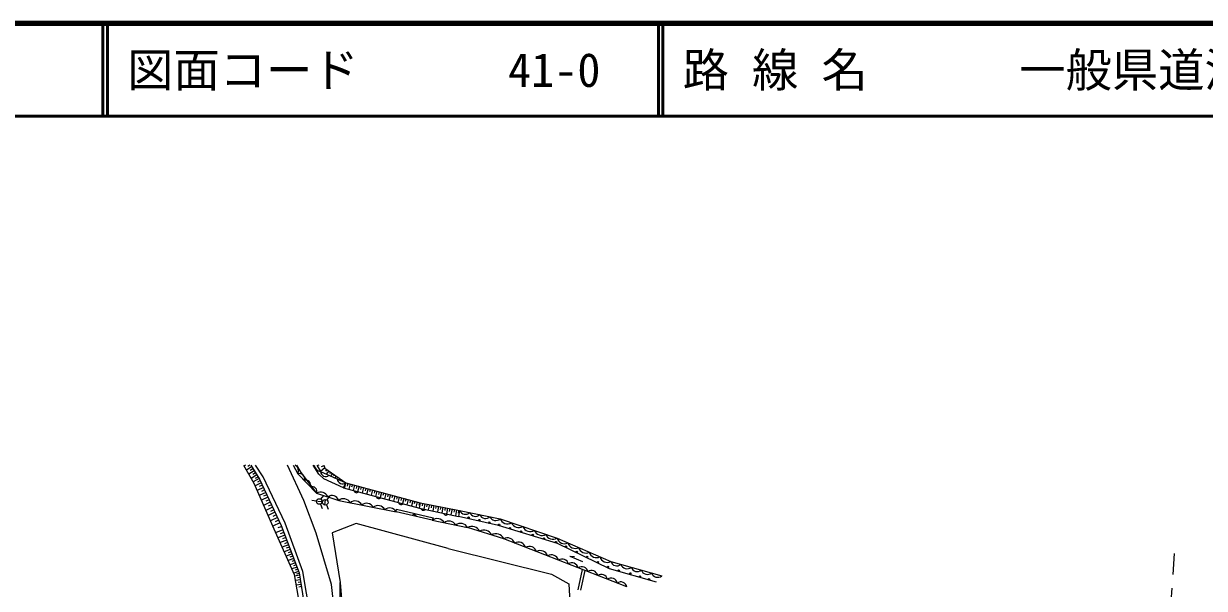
# Model space of a CAD drawing. Units: millimetres, scale not verified. Extents: x 40000 to 680000, y 20000 to 380000.
# Drawn here: x 109200 to 236723, y 319029 to 380000 of the extents above; entities that cross this region are included whole.
import ezdxf
from ezdxf.enums import TextEntityAlignment as Align

# ---------------------------------------------------------------- set-up
doc = ezdxf.new("R2010")
doc.units = ezdxf.units.MM
doc.header["$LTSCALE"] = 1000
doc.linetypes.add('CHAIN', pattern=[18.5, 12, -1.5, 3.5, -1.5])
for name, color, linetype, lineweight in [('M-BGD', 7, 'Continuous', 25), ('M-BMK', 2, 'CHAIN', 13), ('M-TTL', 2, 'Continuous', 140), ('M-TTL-LINE', 7, 'Continuous', 50)]:
    doc.layers.add(name, color=color, linetype=linetype, lineweight=lineweight)
doc.layers.add('M-TTL-TXT', color=7, linetype='Continuous')
doc.styles.add('ＭＳ ゴシック', font='')
doc.styles.get('ＭＳ ゴシック').set_extended_font_data('MS Gothic')

msp = doc.modelspace()

# ---------------------------------------------------------------- linework, layer by layer
at = {"layer": 'M-BGD'}
for p, q in [((132953, 332324), (134078, 330384)), ((133155, 332324), (133007, 332230)), ((133828, 332160), (133258, 331797)), ((133620, 332324), (133413, 332192)), ((134100, 331733), (133513, 331358)), ((133964, 331947), (133675, 331762)), ((133723, 332324), (134683, 330820)), ((135063, 331057), (134227, 332324)), ((139476, 328516), (137682, 332324)), ((138308, 332324), (138832, 331395)), ((138674, 332324), (139142, 331535)), ((141088, 331355), (140487, 332324)), ((140864, 332324), (141273, 331633)), ((141088, 332324), (140908, 332250)), ((141729, 332040), (141273, 331633)), ((141273, 331633), (143982, 330436)), ((141632, 332275), (141335, 332152)), ((141611, 332324), (141738, 332018)), ((141738, 332018), (143982, 330436)), ((141943, 331874), (141798, 331670)), ((142147, 331730), (141887, 331362)), ((142351, 331586), (142236, 331422)), ((134382, 331293), (133776, 330906)), ((134241, 331513), (133943, 331322)), ((134644, 330882), (134001, 330517)), ((134078, 330384), (136236, 325449)), ((134866, 330427), (134196, 330115)), ((134259, 330925), (134516, 331083)), ((134493, 330525), (134757, 330660)), ((134683, 330820), (137015, 325803)), ((137441, 326066), (135063, 331057)), ((138832, 331395), (140848, 329305)), ((139142, 331535), (140848, 329305)), ((141629, 330848), (141088, 331355)), ((143753, 329874), (141629, 330848)), ((142555, 331442), (142353, 331156)), ((142760, 331298), (142673, 331175)), ((142964, 331154), (142820, 330949)), ((143168, 331010), (143111, 330928)), ((143373, 330866), (143286, 330743)), ((143577, 330722), (143548, 330681)), ((143781, 330578), (143753, 330537)), ((143753, 329874), (143982, 330436)), ((143982, 330436), (143826, 329855)), ((143982, 330436), (152037, 328267)), ((144224, 330371), (144145, 330081)), ((144465, 330306), (144309, 329726)), ((135104, 329915), (134422, 329598)), ((134985, 330171), (134647, 330014)), ((135346, 329395), (134652, 329072)), ((135225, 329655), (134881, 329495)), ((135469, 329130), (135119, 328968)), ((140848, 329305), (143227, 328526)), ((141309, 328654), (141615, 329065)), ((143753, 329874), (151970, 327690)), ((144706, 330241), (144628, 329952)), ((144948, 330176), (144792, 329598)), ((145189, 330111), (145111, 329822)), ((145431, 330046), (145275, 329469)), ((145672, 329981), (145595, 329693)), ((145913, 329916), (145759, 329341)), ((146155, 329851), (146078, 329564)), ((146396, 329786), (146242, 329212)), ((146638, 329721), (146561, 329435)), ((146879, 329656), (146725, 329084)), ((147120, 329591), (147044, 329305)), ((147362, 329526), (147208, 328956)), ((147603, 329461), (147527, 329176)), ((147845, 329396), (147691, 328827)), ((148086, 329331), (148010, 329047)), ((148327, 329266), (148175, 328699)), ((148569, 329201), (148493, 328918)), ((148810, 329136), (148658, 328570)), ((149052, 329071), (148976, 328788)), ((135592, 328865), (134886, 328537)), ((135842, 328327), (135124, 327993)), ((135717, 328596), (135361, 328431)), ((136092, 327788), (135362, 327448)), ((135967, 328057), (135605, 327889)), ((140813, 324987), (139476, 328516)), ((140832, 328448), (140323, 328507)), ((141481, 328358), (140972, 328417)), ((141249, 328138), (141453, 327668)), ((141745, 328026), (141814, 328622)), ((141898, 328048), (142102, 327578)), ((141958, 328564), (142264, 328976)), ((143227, 328526), (149441, 327287)), ((149293, 329006), (149141, 328442)), ((149534, 328941), (149459, 328659)), ((149776, 328876), (149624, 328313)), ((150017, 328811), (149942, 328530)), ((150259, 328746), (150108, 328185)), ((150500, 328681), (150425, 328401)), ((150741, 328616), (150591, 328056)), ((150983, 328551), (150908, 328271)), ((151224, 328486), (151074, 327928)), ((151466, 328421), (151391, 328142)), ((151707, 328356), (151557, 327800)), ((151948, 328291), (151874, 328013)), ((152037, 328267), (151928, 327701)), ((152037, 328267), (156292, 327446)), ((152283, 328219), (152227, 327933)), ((152528, 328172), (152417, 327596)), ((152774, 328125), (152718, 327835)), ((153019, 328077), (152906, 327493)), ((153264, 328030), (153208, 327736)), ((153510, 327983), (153396, 327390)), ((153755, 327935), (153698, 327637)), ((154001, 327888), (153885, 327287)), ((154246, 327841), (154188, 327538)), ((154492, 327793), (154374, 327184)), ((154737, 327746), (154678, 327439)), ((136347, 327240), (135604, 326894)), ((136606, 326682), (135850, 326331)), ((136220, 327514), (135851, 327343)), ((136477, 326961), (136102, 326787)), ((149441, 327287), (149476, 327587)), ((153330, 326384), (149441, 327287)), ((149476, 327587), (153447, 326632)), ((151970, 327690), (156171, 326805)), ((153447, 326632), (153330, 326384)), ((154983, 327699), (154864, 327081)), ((155228, 327651), (155168, 327340)), ((155474, 327604), (155353, 326978)), ((155719, 327557), (155658, 327242)), ((155965, 327509), (155842, 326875)), ((156210, 327462), (156149, 327143)), ((156292, 327446), (156171, 326805)), ((160500, 325813), (156171, 326805)), ((156292, 327446), (160655, 326543)), ((160655, 326543), (166821, 324449)), ((136870, 326115), (136101, 325758)), ((136236, 325449), (138433, 320538)), ((136738, 326399), (136357, 326222)), ((137193, 325338), (136418, 325041)), ((136699, 325585), (137046, 325722)), ((137015, 325803), (138970, 320697)), ((139341, 320847), (137441, 326066)), ((145119, 326022), (142533, 325019)), ((155056, 323338), (145119, 326022)), ((153330, 326384), (157152, 325598)), ((161048, 324381), (157152, 325598)), ((166849, 323884), (160500, 325813)), ((137407, 324780), (136663, 324495)), ((137612, 324244), (136897, 323970)), ((137300, 325059), (136920, 324913)), ((137509, 324512), (137145, 324372)), ((137710, 323986), (137360, 323852)), ((142437, 319455), (140813, 324987)), ((142533, 325019), (143372, 319679)), ((166979, 322080), (161048, 324381)), ((166821, 324449), (172611, 321930)), ((137809, 323729), (137123, 323466)), ((137998, 323235), (137339, 322983)), ((138187, 322741), (137556, 322499)), ((137904, 323482), (137567, 323353)), ((138093, 322988), (137770, 322864)), ((155056, 323338), (166209, 320576)), ((172474, 321151), (166849, 323884)), ((138369, 322267), (137763, 322035)), ((138547, 321800), (137968, 321578)), ((138278, 322504), (137969, 322385)), ((138458, 322033), (138162, 321920)), ((138637, 321566), (138353, 321458)), ((174363, 319190), (166979, 322080)), ((168181, 322520), (169562, 321934)), ((168181, 322520), (168699, 322463)), ((172611, 321930), (178115, 320381)), ((138726, 321333), (138172, 321121)), ((138905, 320866), (138376, 320664)), ((138433, 320538), (139267, 315610)), ((139009, 320450), (138462, 320363)), ((138816, 321099), (138545, 320996)), ((138721, 320591), (138975, 320661)), ((139048, 320203), (138776, 320160)), ((138970, 320697), (139782, 315611)), ((140251, 315671), (139341, 320847)), ((166209, 320576), (168097, 319515)), ((169104, 318888), (169559, 321070)), ((169397, 318826), (169842, 320959)), ((177544, 319698), (172474, 321151)), ((139088, 319957), (138546, 319870)), ((139167, 319463), (138629, 319377)), ((139127, 319710), (138857, 319667)), ((139206, 319216), (138939, 319173)), ((143071, 314067), (142437, 319455)), ((143348, 314090), (143372, 319679)), ((143369, 319090), (143421, 319089)), ((143370, 319340), (143385, 319340)), ((143372, 319679), (143839, 314078)), ((143372, 319590), (143379, 319590)), ((168097, 319515), (168913, 303142))]:
    msp.add_line(p, q, dxfattribs=at)
for centre, radius in [((141130, 328413), 300), ((141779, 328324), 300), ((157260, 326670), 75), ((158412, 326402), 75), ((159484, 326122), 75), ((160551, 325898), 75), ((161713, 325529), 75), ((162930, 325154), 75), ((164182, 324797), 75), ((165387, 324412), 75), ((166703, 324025), 75), ((167774, 323544), 75), ((168945, 322962), 75), ((170064, 322420), 75), ((171248, 321859), 75), ((172303, 321335), 75), ((173463, 320944), 75), ((174711, 320644), 75), ((175753, 320300), 75), ((176756, 320005), 75)]:
    msp.add_circle(centre, radius, dxfattribs=at)
for centre, radius, start, end in [((138178, 331698), 721, 335.20059, 60.22025), ((141410, 332461), 840, 189.38963, 260.60503), ((141828, 331667), 556, 183.58469, 308.75494), ((138995, 330880), 540, 340.37882, 107.53747), ((139667, 330183), 540, 340.37882, 107.53747), ((143634, 330870), 556, 183.58469, 308.75494), ((140339, 329486), 540, 340.37882, 107.53747), ((141287, 328632), 803, 20.63299, 123.09185), ((142476, 328243), 803, 20.63299, 123.09185), ((145138, 329644), 283, 193.18711, 317.04214), ((143747, 327893), 819, 28.06204, 129.39996), ((144990, 327645), 819, 28.06204, 129.39996), ((146233, 327397), 819, 28.06204, 129.39996), ((147476, 327150), 819, 28.06204, 129.39996), ((147554, 329002), 283, 193.18711, 317.04214), ((149970, 328359), 283, 193.18711, 317.04214), ((148719, 326902), 819, 28.06204, 129.39996), ((151356, 326706), 283, 14.99781, 138.85284), ((152384, 327739), 283, 196.18512, 320.04014), ((153855, 325710), 855, 28.8466, 127.90055), ((154831, 327224), 283, 196.18512, 320.04014), ((156912, 327693), 667, 201.6828, 314.92731), ((158003, 327467), 667, 201.6828, 314.92731), ((159094, 327241), 667, 201.6828, 314.92731), ((160184, 327015), 667, 201.6828, 314.92731), ((161451, 326861), 857, 201.76945, 300.70937), ((155129, 325448), 855, 28.8466, 127.90055), ((156403, 325185), 855, 28.8466, 127.90055), ((157616, 324802), 921, 25.05682, 120.25074), ((158915, 324396), 921, 25.05682, 120.25074), ((162684, 326442), 857, 201.76945, 300.70937), ((163917, 326023), 857, 201.76945, 300.70937), ((165150, 325604), 857, 201.76945, 300.70937), ((160213, 323991), 921, 25.05682, 120.25074), ((161451, 323662), 825, 18.3062, 119.28742), ((162638, 323202), 825, 18.3062, 119.28742), ((166384, 325186), 857, 201.76945, 300.70937), ((167605, 324669), 814, 195.65854, 297.32161), ((168763, 324165), 814, 195.65854, 297.32161), ((163824, 322741), 825, 18.3062, 119.28742), ((165010, 322281), 825, 18.3062, 119.28742), ((166196, 321821), 825, 18.3062, 119.28742), ((169921, 323661), 814, 195.65854, 297.32161), ((171079, 323158), 814, 195.65854, 297.32161), ((167367, 321515), 685, 12.80254, 124.44162), ((168421, 321102), 685, 12.80254, 124.44162), ((169476, 320690), 685, 12.80254, 124.44162), ((172237, 322654), 814, 195.65854, 297.32161), ((173268, 322156), 695, 198.90577, 309.64106), ((174369, 321846), 695, 198.90577, 309.64106), ((170531, 320277), 685, 12.80254, 124.44162), ((171586, 319864), 685, 12.80254, 124.44162), ((172641, 319451), 685, 12.80254, 124.44162), ((175470, 321536), 695, 198.90577, 309.64106), ((176570, 321226), 695, 198.90577, 309.64106), ((177671, 320916), 695, 198.90577, 309.64106), ((173695, 319038), 685, 12.80254, 124.44162)]:
    msp.add_arc(centre, radius, start, end, dxfattribs=at)
at = {"layer": 'M-BMK'}
msp.add_line((230840, 283626), (233486, 322787), dxfattribs=at)
at = {"layer": 'M-TTL'}
msp.add_line((680000, 380000), (40000, 380000), dxfattribs=at)
at = {"layer": 'M-TTL-LINE'}
for p, q in [((117750, 380000), (117750, 370000)), ((118250, 380000), (118250, 370000)), ((177750, 380000), (177750, 370000)), ((178250, 380000), (178250, 370000)), ((40000, 370000), (680000, 370000))]:
    msp.add_line(p, q, dxfattribs=at)

# ---------------------------------------------------------------- texts
at = {"layer": 'M-TTL-TXT', "style": 'ＭＳ ゴシック'}
for s, p in [('図面コード', (120380, 375000)), ('41-0', (161521, 375000)), ('路 線 名', (180380, 375000)), ('一般県道湯の口美祢線', (216734, 375000))]:
    msp.add_text(s, height=3666, dxfattribs=at).set_placement(p, align=Align.MIDDLE_LEFT)

doc.saveas('drawing.dxf')
